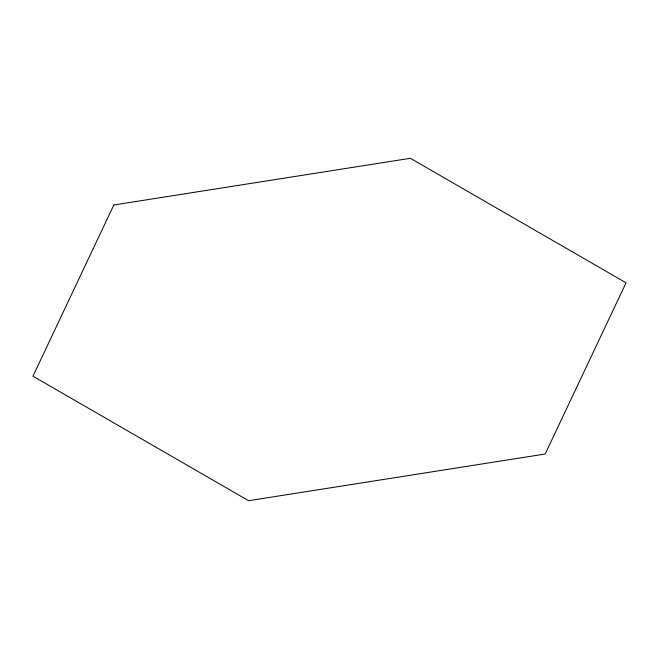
<?xml version="1.0" encoding="UTF-8"?>
<svg xmlns="http://www.w3.org/2000/svg" width="659" height="659" viewBox="0 0 659 659"><rect width="100%" height="100%" fill="white"/><g stroke="black" fill="none" stroke-linecap="round" stroke-linejoin="round"><path stroke-width="0.99" d="M113.826 204.982L32.95 376.19L248.624 500.708L545.174 454.018L626.05 282.81L410.376 158.292L113.826 204.982"/></g></svg>
